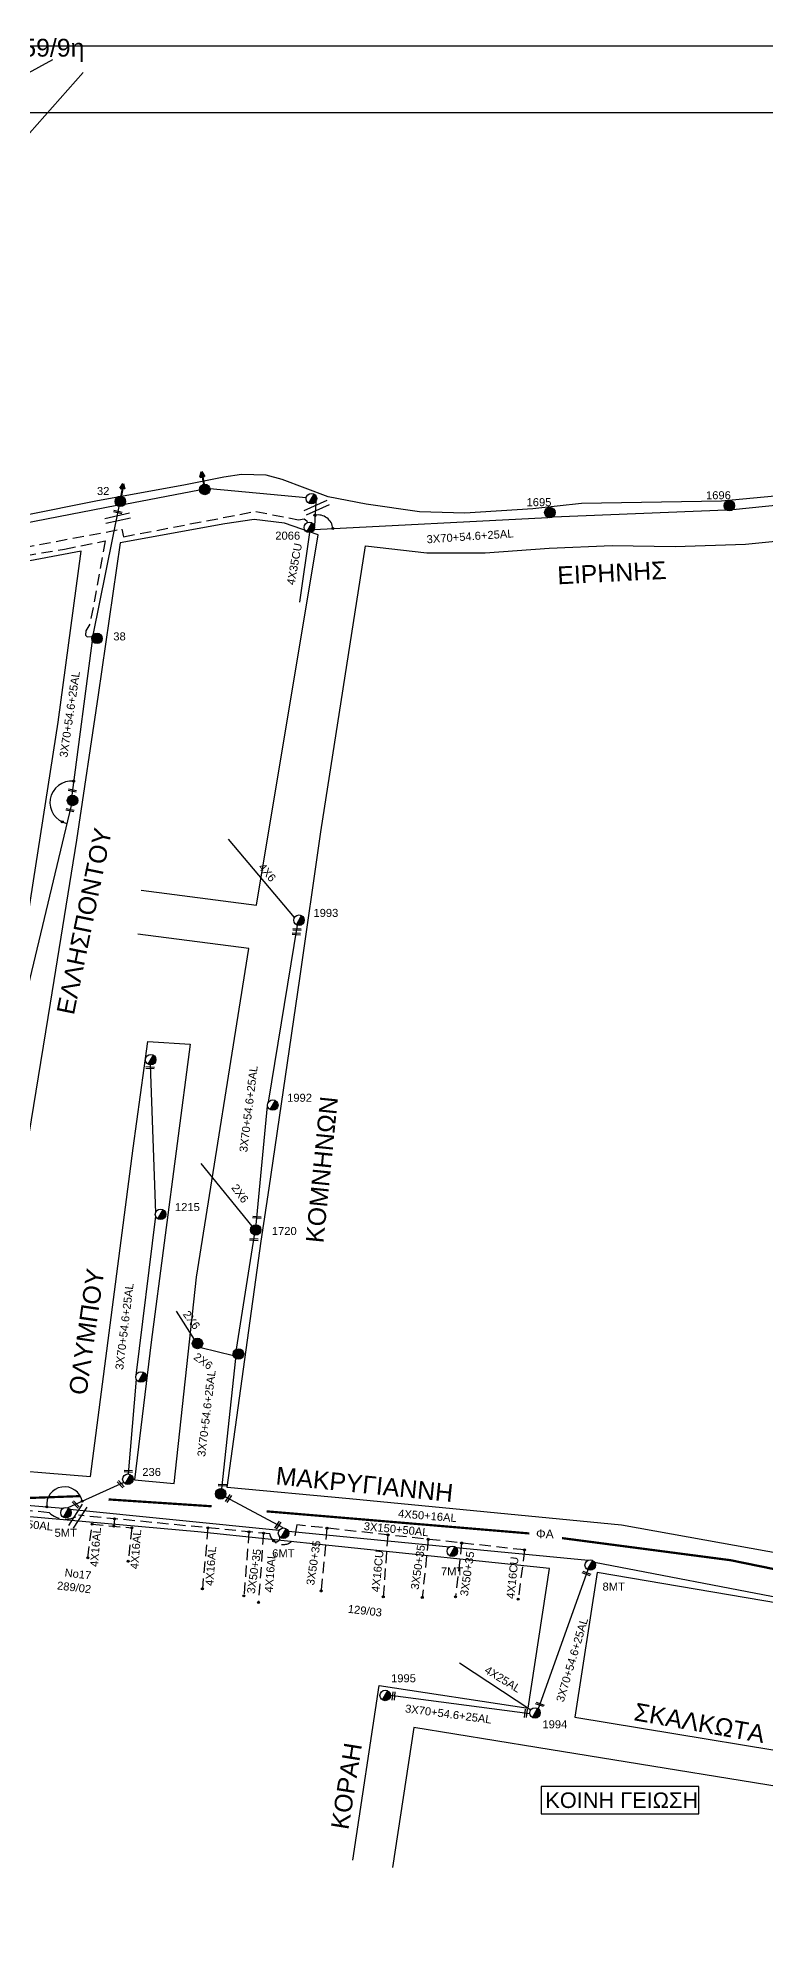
# Model space of a CAD drawing. Header units: millimetres. Extents: x 1113 to 5794, y 757 to 3537.
# Drawn here: x 2771.4 to 2935, y 1359.5 to 1785.5 of the extents above; entities that cross this region are included whole.
import ezdxf

# ---------------------------------------------------------------- set-up
doc = ezdxf.new("R2010")
doc.units = ezdxf.units.MM
doc.linetypes.add('DASHED', pattern=[19.05, 12.7, -6.35])
for name, color, linetype in [('Άγνωστα', 7, 'Continuous'), ('Γέφυρες Εναέριου Δικτύου', 7, 'Continuous'), ('Γυμνά εναέρια ΧΤ (3Φ)   3x50+35CU', 7, 'Continuous'), ('Γυμνά εναέρια ΧΤ (3Φ)   4x35CU', 7, 'Continuous'), ('Γυμνά εναέρια ΧΤ και ΦΟΠ (3Φ)   4x50+16AL', 7, 'Continuous'), ('Εναέρια παροχή ΧΤ 4x25', 7, 'SYN_LINE'), ('Επίτονοι', 7, 'Continuous'), ('Επιγραφές - Σχήματα', 7, 'Continuous'), ('Καλώδια ΧΤ   3x150+50AL', 7, 'DASHED'), ('Μηχανική τομή', 7, 'Continuous'), ('Στύλος Ξύλινος', 7, 'Continuous'), ('Στύλος Ξύλινος @ 1', 7, 'Continuous'), ('Στύλος ΦΜ', 7, 'Continuous'), ('Στύλος ΦΜ @ 1', 7, 'Continuous'), ('Συνδέσεις', 7, 'Continuous'), ('Συνεστραμμένα ΧΤ   3x70+54.6+25 AL', 7, 'SYN_LINE'), ('Τομή', 7, 'Continuous'), ('Υπόβαθρο ΔΕΗ', 7, 'Continuous'), ('Υπόγεια καλώδια Παροχών ΧΤ   4x16AL', 7, 'DASHED'), ('Υπόγεια καλώδια Παροχών ΧΤ   4x16CU', 7, 'DASHED')]:
    doc.layers.add(name, color=color, linetype=linetype)
doc.styles.get("Standard").update_dxf_attribs({"font": 'arial.ttf'})
doc.linetypes.add('SYN_LINE', pattern='A,0.5,-0.0001,["/\\/\\/\\/",Standard,S=0.1,R=0,X=0,Y=-0.05],-0.25', length=0.7501)
doc.dimstyles.new('ISO-25', dxfattribs={"dimtxt": 2.5, "dimasz": 1.8, "dimexe": 1.25, "dimexo": 0.625, "dimtad": 1, "dimtxsty": 'Standard', "dimcen": 1.8, "dimadec": 0, "dimazin": 0, "dimtfac": 1, "dimtmove": 0, "dimatfit": 3, "dimfxl": 1.25, "dimarcsym": 0})

# ---------------------------------------------------------------- blocks, each defined once
blk = doc.blocks.new('ΥΠΑΡΧΩΝ ΤΣΙΜΕΝΤΕΝΙΟΣ ΣΤΥΛΟΣ')
at = {"layer": 'Στύλος ΦΜ'}
blk.add_hatch(color=7, dxfattribs=at).paths.add_polyline_path([(-1.29, -2.28, 0.574793), (2.62, 0, 0.268822), (1.3, 2.27)])
at = {"layer": 'Στύλος ΦΜ', "color": 7}
blk.add_line((-1.29, -2.28), (1.3, 2.27), dxfattribs=at)
blk.add_circle((0, 0), 2.62, dxfattribs=at)
at = {"layer": 'Στύλος ΦΜ', "flags": 4}
for tag, p in [('ΑΡΙΘΜΟΣ', (-4.68, 8.05)), ('ΤΥΠΟΣ', (-4.91, 3.03))]:
    blk.add_attdef(tag, p, '', height=4, dxfattribs=at)
blk = doc.blocks.new('ΥΠΑΡΧΩΝ ΞΥΛΙΝΟΣ ΣΤΥΛΟΣ')
at = {"layer": 'Στύλος Ξύλινος'}
h = blk.add_hatch(color=7, dxfattribs=at)
h.paths.add_polyline_path([(-2.62, 0, 0.270008), (-1.29, -2.28), (1.3, 2.27, 0.576266)])
h.paths.add_polyline_path([(-1.29, -2.28, 0.574793), (2.62, 0, 0.268822), (1.3, 2.27)])
at = {"layer": 'Στύλος Ξύλινος', "color": 7}
blk.add_line((-1.29, -2.28), (1.3, 2.27), dxfattribs=at)
blk.add_circle((0, 0), 2.62, dxfattribs=at)
at = {"layer": 'Στύλος Ξύλινος', "flags": 4}
for tag, p in [('ΑΡΙΘΜΟΣ', (-4.91, 8.6)), ('ΤΥΠΟΣ', (-4.85, 3.39))]:
    blk.add_attdef(tag, p, '', height=4, dxfattribs=at)
blk = doc.blocks.new('ΕΠΙΤΟΝΟΣ')
at = {"layer": 'Επίτονοι', "lineweight": 40, "ltscale": 40}
blk.add_hatch(color=256, dxfattribs=at).paths.add_polyline_path([(-1.13, 6.47), (0, 9.1), (1.13, 6.47)])
for p, q in [((-1.13, 6.47), (0, 9.1)), ((1.13, 6.47), (-1.13, 6.47)), ((-1.13, 6.47), (0, 6.47)), ((0, 9.1), (1.13, 6.47)), ((0, 6.47), (0, 0))]:
    blk.add_line(p, q, dxfattribs=at)
blk = doc.blocks.new('ΤΟΜΗ')
at = {"layer": 'Τομή', "ltscale": 40}
for p, q in [((-5.68, 0), (5.68, 0)), ((5.68, -2.33), (-5.68, -2.33))]:
    blk.add_line(p, q, dxfattribs=at)
blk = doc.blocks.new('ΜΗΧΑΝΙΚΗ ΤΟΜΗ')
at = {"layer": 'Μηχανική τομή', "ltscale": 40}
for p, q in [((-1.89, 0.78), (1.89, 0.78)), ((1.89, 0), (-1.89, 0))]:
    blk.add_line(p, q, dxfattribs=at)
blk = doc.blocks.new('_ΣΥΝΔΕΣΗ')
at = {"layer": 'Συνδέσεις', "linetype": 'SYN_LINE', "ltscale": 40}
blk.add_hatch(color=256, dxfattribs=at).paths.add_polyline_path([(0.5, -0.01, 1), (-0.5, -0.01, 1)])
at = {"layer": 'Συνδέσεις'}
blk.add_circle((0, -0.01), 0.5, dxfattribs=at)

msp = doc.modelspace()

# ---------------------------------------------------------------- linework, layer by layer
at = {"layer": 'Άγνωστα', "color": 30, "linetype": 'SYN_LINE', "lineweight": -3, "ltscale": 20}
for points in [[(2829.1, 1587.67), (2814.29, 1605.31)], [(2808.04, 1532.33), (2819.53, 1518.24)]]:
    msp.add_lwpolyline(points, dxfattribs=at)
at = {"layer": 'Άγνωστα', "color": 30, "linetype": 'SYN_LINE', "lineweight": -3, "ltscale": 10}
for points in [[(2802.49, 1499.18), (2806.52, 1492.79)], [(2808.03, 1490.98), (2808.03, 1490.98), (2815.37, 1489.16)]]:
    msp.add_lwpolyline(points, dxfattribs=at)
at = {"layer": 'Άγνωστα', "lineweight": -3}
msp.add_lwpolyline([(2812.82, 1459.2), (2813.08, 1459.09)], dxfattribs=at)
at = {"layer": 'Γέφυρες Εναέριου Δικτύου', "lineweight": -3}
for centre, radius, start, end in [((2834.4, 1674.86), 3.35, 5.3072, 101.8346), ((2778.9, 1613.55), 4.82, 83.8708, 257.7263), ((2777.38, 1455.62), 4.04, 11.3428, 186.8693)]:
    msp.add_arc(centre, radius, start, end, dxfattribs=at)
at = {"layer": 'Γυμνά εναέρια ΧΤ (3Φ)   3x50+35CU', "color": 30, "linetype": 'DASHED', "lineweight": -3, "ltscale": 0.2}
for points in [[(2818.86, 1449.52), (2817.72, 1435.15)], [(2836.41, 1450.36), (2835.08, 1436.24)], [(2859.18, 1447.85), (2857.85, 1434.79)], [(2866.7, 1447.02), (2865.29, 1434.93)]]:
    msp.add_lwpolyline(points, dxfattribs=at)
at = {"layer": 'Γυμνά εναέρια ΧΤ (3Φ)   4x35CU', "color": 1, "linetype": 'SYN_LINE', "lineweight": -3, "ltscale": 20}
msp.add_lwpolyline([(2832.44, 1674.24), (2830.19, 1658.58)], dxfattribs=at)
at = {"layer": 'Γυμνά εναέρια ΧΤ και ΦΟΠ (3Φ)   4x50+16AL', "color": 27, "lineweight": -3}
for points in [[(2750.61, 1457.02), (2777.04, 1454.83)], [(2778.56, 1454.62), (2825.67, 1449.9)], [(2827.73, 1449.68), (2863.99, 1446.16)], [(2865.45, 1445.98), (2895.14, 1443.14)]]:
    msp.add_lwpolyline(points, dxfattribs=at)
at = {"layer": 'Γυμνά εναέρια ΧΤ και ΦΟΠ (3Φ)   4x50+16AL', "color": 30, "lineweight": -3}
msp.add_lwpolyline([(2896.58, 1442.74), (2940.34, 1434.3)], dxfattribs=at)
at = {"layer": 'Εναέρια παροχή ΧΤ 4x25', "color": 7, "lineweight": -3, "ltscale": 20}
msp.add_lwpolyline([(2866.24, 1420.08), (2882.24, 1409.48)], dxfattribs=at)
at = {"layer": 'Επιγραφές - Σχήματα', "lineweight": -3}
for points in [[(1112.77, 1783.73), (3154.51, 1783.73), (3154.51, 757.28), (1112.77, 757.28)], [(1127.77, 1768.73), (3139.51, 1768.73), (3139.51, 772.28), (1127.77, 772.28)]]:
    msp.add_lwpolyline(points, close=True, dxfattribs=at)
at = {"layer": 'Επιγραφές - Σχήματα', "color": 190, "lineweight": -3}
msp.add_lwpolyline([(2884.57, 1386.1), (2920.09, 1386.1), (2920.09, 1392.28), (2884.57, 1392.28)], close=True, dxfattribs=at)
at = {"layer": 'Καλώδια ΧΤ   3x150+50AL', "color": 1, "lineweight": -3, "ltscale": 0.2}
msp.add_lwpolyline([(2723.6, 1638.06), (2721.08, 1638.37), (2721.97, 1645.66), (2723.9, 1645.64), (2727.43, 1663.18), (2764.26, 1670.18), (2790.29, 1675.04), (2790.62, 1673.32), (2820.38, 1679.01), (2829.98, 1677.12), (2831.29, 1677.32), (2831.89, 1676.89), (2831.94, 1676.49)], dxfattribs=at)
at = {"layer": 'Καλώδια ΧΤ   3x150+50AL', "color": 85, "lineweight": -3, "ltscale": 0.2}
msp.add_lwpolyline([(2723.8, 1640.12), (2722.29, 1640.25), (2722.88, 1644.45), (2724.64, 1644.55), (2725.19, 1645.63), (2728.5, 1661.79), (2753.38, 1666.43), (2777.33, 1670.55), (2786.52, 1672.4), (2783.08, 1653.63), (2782.15, 1652.17), (2782.06, 1651.16), (2782.48, 1650.83), (2783.6, 1650.91)], dxfattribs=at)
at = {"layer": 'Καλώδια ΧΤ   3x150+50AL', "color": 30, "lineweight": -3, "ltscale": 0.2}
for points in [[(2880.84, 1445.46), (2829.6, 1451.11), (2829.13, 1448.18, -0.690623), (2823.52, 1449.07), (2780.52, 1453.26, -0.338214), (2773.96, 1453.83), (2753.08, 1455.84)], [(2825.81, 1448.4, -0.748356), (2824.35, 1447.54, 1.893984)]]:
    msp.add_lwpolyline(points, format="xyb", dxfattribs=at)
at = {"layer": 'Συνεστραμμένα ΧΤ   3x70+54.6+25 AL', "color": 5, "lineweight": -3, "ltscale": 20}
for points in [[(2790.92, 1680.64), (2807.75, 1683.84)], [(2810.08, 1684.18), (2831.76, 1682.12)], [(2760.09, 1674.76), (2789.12, 1680.4)]]:
    msp.add_lwpolyline(points, dxfattribs=at)
at = {"layer": 'Συνεστραμμένα ΧΤ   3x70+54.6+25 AL', "color": 1, "lineweight": -3, "ltscale": 20}
for points in [[(2927.74, 1679.45), (2948.98, 1681.62), (2971.68, 1686.03)], [(2833.88, 1681.21), (2833.58, 1675.71)], [(2887.28, 1677.82), (2926.17, 1679.4)], [(2833.52, 1674.95), (2886.1, 1677.66)]]:
    msp.add_lwpolyline(points, dxfattribs=at)
at = {"layer": 'Συνεστραμμένα ΧΤ   3x70+54.6+25 AL', "color": 85, "lineweight": -3, "ltscale": 20}
for points in [[(2789.61, 1680.12), (2783.76, 1651.18)], [(2783.6, 1649.98), (2779, 1615.17)], [(2778.84, 1612.88), (2768.72, 1570.54)]]:
    msp.add_lwpolyline(points, dxfattribs=at)
at = {"layer": 'Συνεστραμμένα ΧΤ   3x70+54.6+25 AL', "color": 30, "lineweight": -3, "ltscale": 20}
for points in [[(2823.23, 1546.16), (2829.8, 1585.95)], [(2820.47, 1518.6), (2823.04, 1545.33)], [(2816.02, 1490.61), (2820.12, 1516.28)], [(2812.76, 1459.22), (2815.94, 1488.48)], [(2895.1, 1441), (2883.93, 1409.74)], [(2882.05, 1408.61), (2850.69, 1412.69)]]:
    msp.add_lwpolyline(points, dxfattribs=at)
at = {"layer": 'Συνεστραμμένα ΧΤ   3x70+54.6+25 AL', "color": 27, "lineweight": -3, "ltscale": 20}
for points in [[(2796.61, 1554.54), (2797.84, 1521.24)], [(2797.86, 1520.53), (2793.44, 1484.67)], [(2793.5, 1483.87), (2791.65, 1462.54)], [(2790.7, 1460.62), (2778.08, 1454.95)]]:
    msp.add_lwpolyline(points, dxfattribs=at)
at = {"layer": 'Συνεστραμμένα ΧΤ   3x70+54.6+25 AL', "color": 30, "lineweight": -3, "ltscale": 10}
msp.add_lwpolyline([(2826.54, 1450.4), (2813.49, 1457.44)], dxfattribs=at)
at = {"layer": 'Υπόβαθρο ΔΕΗ', "lineweight": -3}
for points in [[(2767.78, 1762.11), (2781.54, 1777.69)], [(2941.94, 1682.89), (2925.12, 1681.35), (2893.65, 1680.77), (2882.73, 1679.6), (2867.45, 1678.58), (2857.21, 1678.91), (2845.22, 1680.67), (2836.68, 1682.31), (2826.3, 1686.2), (2822.73, 1687.15), (2817.2, 1687.29), (2813.24, 1686.69), (2804.58, 1685.01), (2784.44, 1681.31), (2721.31, 1668.64)], [(2998.79, 1501.21), (2988.19, 1460.49), (2981.08, 1437.39), (2950.59, 1442.39), (2902.67, 1451.05), (2841.5, 1456.97), (2813.99, 1459.5), (2821.6, 1514.93), (2823.43, 1526.84), (2830.28, 1573.98), (2835.02, 1606.98), (2845.07, 1671.3), (2858.84, 1669.71), (2872.01, 1669.7), (2886.37, 1670.72), (2900.57, 1671.37), (2914.77, 1671.1), (2930.58, 1671.64), (2944.86, 1673.05), (2965.11, 1676.4), (2991.14, 1682.67), (3003.73, 1687.46)], [(2794.62, 1593.84), (2820.58, 1590.44), (2834.42, 1673.74), (2826.83, 1676.37), (2820.03, 1677.16), (2813.42, 1676.25), (2789.85, 1671.93), (2784.92, 1637.78), (2780.05, 1605.07), (2774.1, 1568.39), (2766.09, 1519.14), (2757.53, 1464.07), (2783.21, 1461.95), (2792.8, 1535.79), (2796.08, 1559.82), (2805.66, 1559.18), (2796.82, 1492.17), (2793.12, 1461.25), (2802.06, 1460.41), (2807.06, 1506.78), (2818.86, 1580.68), (2793.83, 1583.95)], [(2769.22, 1588.23), (2775.92, 1631.61), (2781.08, 1670.08), (2759.13, 1665.96)], [(2892.18, 1407.89), (2959.43, 1396.75), (2975.22, 1427.13), (2897.22, 1440.4), (2892.18, 1407.89)]]:
    msp.add_lwpolyline(points, dxfattribs=at)
msp.add_lwpolyline([(2842.2, 1375.68), (2848.17, 1415.01), (2881.64, 1409.91), (2886.46, 1441.29), (2807.36, 1449.54), (2756.08, 1454.13), (2713.29, 1457.77), (2659.95, 1462.15, 0.486899), (2658.92, 1461.04), (2659.61, 1448.71), (2659.05, 1426.56), (2657.83, 1390.49), (2656.99, 1357.04), (2656.76, 1347.26), (2707.16, 1343.79), (2778.75, 1337.27), (2810.78, 1334.82), (2880.24, 1328.06), (2946.67, 1320.87), (2953.07, 1380.76), (2955.7, 1389.33), (2883.58, 1401), (2855.92, 1405.53), (2851.13, 1374.06)], format="xyb", dxfattribs=at)
at = {"layer": 'Υπόβαθρο ΔΕΗ', "color": 85, "lineweight": -3, "const_width": 0.5}
for points in [[(2751.62, 1458.11), (2764.44, 1456.97), (2780.87, 1457.56)], [(2787.27, 1456.82), (2810.44, 1455.28)], [(2822.81, 1454.14), (2881.93, 1449.17)], [(2889.28, 1448.12), (2927.19, 1443.15), (2964.08, 1435.61)]]:
    msp.add_lwpolyline(points, dxfattribs=at)
at = {"layer": 'Υπόγεια καλώδια Παροχών ΧΤ   4x16AL', "color": 30, "lineweight": -3, "ltscale": 0.2}
for points in [[(2782.63, 1443.69), (2783.56, 1451.26), (2792.48, 1450.42), (2791.7, 1442.91)], [(2788.59, 1452.47), (2788.46, 1450.8)], [(2809.63, 1450.42), (2808.37, 1436.7)], [(2822.12, 1449.21), (2820.99, 1433.67)]]:
    msp.add_lwpolyline(points, dxfattribs=at)
at = {"layer": 'Υπόγεια καλώδια Παροχών ΧΤ   4x16CU', "color": 30, "lineweight": -3, "ltscale": 0.2}
for points in [[(2850.08, 1448.85), (2849.08, 1434.94)], [(2880.84, 1445.46), (2879.44, 1434.42)]]:
    msp.add_lwpolyline(points, dxfattribs=at)

# ---------------------------------------------------------------- block references
at = {"layer": 'Επίτονοι', "lineweight": -3}
for p, xscale, yscale, zscale, rotation in [((2808.92, 1683.94), 0.4499999999998554, 0.4499999999998554, 0.4499999999998554, 10.89433725268847), ((2789.92, 1681.26), 0.4499999999998153, 0.4499999999998153, 0.4499999999998153, 350.8578631066433)]:
    msp.add_blockref('ΕΠΙΤΟΝΟΣ', p, dxfattribs=dict(at, xscale=xscale, yscale=yscale, zscale=zscale, rotation=rotation))
at = {"layer": 'Μηχανική τομή', "lineweight": -3}
for p, xscale, yscale, zscale, rotation in [((2789.4, 1679.08), 0.5000000000000301, 0.5000000000000301, 0.5000000000000301, 167.1432340203757), ((2779.16, 1616.43), 0.5000000000000301, 0.5000000000000301, 0.5000000000000301, 167.1432340203757), ((2778.64, 1612.02), 0.5000000000000301, 0.5000000000000301, 0.5000000000000301, 167.1432340203757), ((2829.68, 1585.18), 0.5000000000001577, 0.5000000000001577, 0.5000000000001577, 176.3710566669372), ((2829.54, 1584.19), 0.5000000000001577, 0.5000000000001577, 0.5000000000001577, 176.3710566669372), ((2796.63, 1554.09), 0.5000000000001577, 0.5000000000001577, 0.5000000000001577, 176.3710566669372), ((2820.65, 1520.44), 0.5000000000001577, 0.5000000000001577, 0.5000000000001577, 176.3710566669372), ((2819.98, 1515.45), 0.5000000000001577, 0.5000000000001577, 0.5000000000001577, 176.3710566669372), ((2791.72, 1463.35), 0.5000000000001577, 0.5000000000001577, 0.5000000000001577, 176.3710566669372), ((2790.16, 1460.38), 0.5000000000000525, 0.5000000000000525, 0.5000000000000525, 133.0218000150574), ((2812.86, 1460.22), 0.5000000000001577, 0.5000000000001577, 0.5000000000001577, 176.3710566669372), ((2814.09, 1457.12), 0.5000000000001784, 0.5000000000001784, 0.5000000000001784, 236.4460071607916), ((2780.05, 1455.83), 0.5000000000000525, 0.5000000000000525, 0.5000000000000525, 133.0218000150574), ((2825.2, 1451.13), 0.5000000000001784, 0.5000000000001784, 0.5000000000001784, 236.4460071607916), ((2894.86, 1440.33), 0.5000000000000078, 0.5000000000000078, 0.5000000000000078, 159.5780835524827), ((2851.6, 1412.58), 0.5000000000002269, 0.5000000000002269, 0.5000000000002269, 83.53271340619612), ((2884.35, 1410.91), 0.5000000000000078, 0.5000000000000078, 0.5000000000000078, 159.5780835524827), ((2881.35, 1408.7), 0.5000000000002269, 0.5000000000002269, 0.5000000000002269, 83.53271340619612)]:
    msp.add_blockref('ΜΗΧΑΝΙΚΗ ΤΟΜΗ', p, dxfattribs=dict(at, xscale=xscale, yscale=yscale, zscale=zscale, rotation=rotation))
at = {"layer": 'Στύλος Ξύλινος @ 1', "lineweight": -3, "ltscale": 40}
ref = msp.add_blockref('ΥΠΑΡΧΩΝ ΞΥΛΙΝΟΣ ΣΤΥΛΟΣ', (2789.92, 1681.26), dxfattribs=dict(at, xscale=0.4499999999998181, yscale=0.4499999999998181, zscale=0.4499999999998181))
ref.add_attrib('ΤΥΠΟΣ', '32', (2784.66, 1682.7), dxfattribs={"layer": 'Στύλος Ξύλινος', "height": 1.8, "flags": 4})
at = {"layer": 'Στύλος Ξύλινος @ 1', "lineweight": -3, "ltscale": 40, "xscale": 0.4499999999998181, "yscale": 0.4499999999998181, "zscale": 0.4499999999998181}
for p in [(2808.92, 1683.94), (2779.17, 1614.01), (2807.28, 1491.89), (2816.49, 1489.53), (2812.49, 1458.07)]:
    msp.add_blockref('ΥΠΑΡΧΩΝ ΞΥΛΙΝΟΣ ΣΤΥΛΟΣ', p, dxfattribs=at)
at = {"layer": 'Στύλος Ξύλινος @ 1', "lineweight": -3, "ltscale": 40}
ref = msp.add_blockref('ΥΠΑΡΧΩΝ ΞΥΛΙΝΟΣ ΣΤΥΛΟΣ', (2926.93, 1680.31), dxfattribs=dict(at, xscale=0.4499999999998181, yscale=0.4499999999998181, zscale=0.4499999999998181))
ref.add_attrib('ΤΥΠΟΣ', '1696', (2921.67, 1681.75), dxfattribs={"layer": 'Στύλος Ξύλινος', "height": 1.8, "flags": 4})
ref = msp.add_blockref('ΥΠΑΡΧΩΝ ΞΥΛΙΝΟΣ ΣΤΥΛΟΣ', (2886.55, 1678.75), dxfattribs=dict(at, xscale=0.4499999999998181, yscale=0.4499999999998181, zscale=0.4499999999998181))
ref.add_attrib('ΤΥΠΟΣ', '1695', (2881.3, 1680.19), dxfattribs={"layer": 'Στύλος Ξύλινος', "height": 1.8, "flags": 4})
ref = msp.add_blockref('ΥΠΑΡΧΩΝ ΞΥΛΙΝΟΣ ΣΤΥΛΟΣ', (2784.68, 1650.45), dxfattribs=dict(at, xscale=0.4499999999998181, yscale=0.4499999999998181, zscale=0.4499999999998181))
ref.add_attrib('ΤΥΠΟΣ', '38', (2788.34, 1650), dxfattribs={"layer": 'Στύλος Ξύλινος', "height": 1.8, "flags": 4})
ref = msp.add_blockref('ΥΠΑΡΧΩΝ ΞΥΛΙΝΟΣ ΣΤΥΛΟΣ', (2820.38, 1517.42), dxfattribs=dict(at, xscale=0.4499999999998181, yscale=0.4499999999998181, zscale=0.4499999999998181))
ref.add_attrib('ΤΥΠΟΣ', '1720', (2824, 1516.28), dxfattribs={"layer": 'Στύλος Ξύλινος', "height": 1.8, "flags": 4})
at = {"layer": 'Στύλος ΦΜ @ 1', "lineweight": -3, "ltscale": 40, "xscale": 0.4499999999998181, "yscale": 0.4499999999998181, "zscale": 0.4499999999998181}
for p in [(2832.92, 1681.88), (2796.76, 1555.71), (2794.57, 1484.35)]:
    msp.add_blockref('ΥΠΑΡΧΩΝ ΤΣΙΜΕΝΤΕΝΙΟΣ ΣΤΥΛΟΣ', p, dxfattribs=at)
at = {"layer": 'Στύλος ΦΜ @ 1', "lineweight": -3, "ltscale": 40}
ref = msp.add_blockref('ΥΠΑΡΧΩΝ ΤΣΙΜΕΝΤΕΝΙΟΣ ΣΤΥΛΟΣ', (2832.44, 1675.42), dxfattribs=dict(at, xscale=0.4499999999998181, yscale=0.4499999999998181, zscale=0.4499999999998181))
ref.add_attrib('ΤΥΠΟΣ', '2066', (2824.78, 1672.66), dxfattribs={"layer": 'Στύλος ΦΜ', "height": 1.8, "flags": 4})
ref = msp.add_blockref('ΥΠΑΡΧΩΝ ΤΣΙΜΕΝΤΕΝΙΟΣ ΣΤΥΛΟΣ', (2830.12, 1587.08), dxfattribs=dict(at, xscale=0.4499999999998181, yscale=0.4499999999998181, zscale=0.4499999999998181))
ref.add_attrib('ΤΥΠΟΣ', '1993', (2833.36, 1587.82), dxfattribs={"layer": 'Στύλος ΦΜ', "height": 1.8, "flags": 4})
ref = msp.add_blockref('ΥΠΑΡΧΩΝ ΤΣΙΜΕΝΤΕΝΙΟΣ ΣΤΥΛΟΣ', (2824.21, 1545.51), dxfattribs=dict(at, xscale=0.4499999999998181, yscale=0.4499999999998181, zscale=0.4499999999998181))
ref.add_attrib('ΤΥΠΟΣ', '1992', (2827.44, 1546.25), dxfattribs={"layer": 'Στύλος ΦΜ', "height": 1.8, "flags": 4})
ref = msp.add_blockref('ΥΠΑΡΧΩΝ ΤΣΙΜΕΝΤΕΝΙΟΣ ΣΤΥΛΟΣ', (2798.97, 1520.93), dxfattribs=dict(at, xscale=0.4499999999998181, yscale=0.4499999999998181, zscale=0.4499999999998181))
ref.add_attrib('ΤΥΠΟΣ', '1215', (2802.21, 1521.67), dxfattribs={"layer": 'Στύλος ΦΜ', "height": 1.8, "flags": 4})
ref = msp.add_blockref('ΥΠΑΡΧΩΝ ΤΣΙΜΕΝΤΕΝΙΟΣ ΣΤΥΛΟΣ', (2791.62, 1461.36), dxfattribs=dict(at, xscale=0.4499999999998181, yscale=0.4499999999998181, zscale=0.4499999999998181))
ref.add_attrib('ΤΥΠΟΣ', '236', (2794.86, 1462.1), dxfattribs={"layer": 'Στύλος ΦΜ', "height": 1.8, "flags": 4})
ref = msp.add_blockref('ΥΠΑΡΧΩΝ ΤΣΙΜΕΝΤΕΝΙΟΣ ΣΤΥΛΟΣ', (2777.68, 1453.84), dxfattribs=dict(at, xscale=0.4499999999998181, yscale=0.4499999999998181, zscale=0.4499999999998181))
ref.add_attrib('ΤΥΠΟΣ', '5MT', (2775.12, 1448.42), dxfattribs={"layer": 'Στύλος ΦΜ', "height": 1.8, "flags": 4})
ref = msp.add_blockref('ΥΠΑΡΧΩΝ ΤΣΙΜΕΝΤΕΝΙΟΣ ΣΤΥΛΟΣ', (2826.64, 1449.23), dxfattribs=dict(at, xscale=0.4499999999998181, yscale=0.4499999999998181, zscale=0.4499999999998181))
ref.add_attrib('ΤΥΠΟΣ', '6MT', (2824.08, 1443.81), dxfattribs={"layer": 'Στύλος ΦΜ', "height": 1.8, "flags": 4})
ref = msp.add_blockref('ΥΠΑΡΧΩΝ ΤΣΙΜΕΝΤΕΝΙΟΣ ΣΤΥΛΟΣ', (2864.6, 1445.16), dxfattribs=dict(at, xscale=0.4499999999998181, yscale=0.4499999999998181, zscale=0.4499999999998181))
ref.add_attrib('ΤΥΠΟΣ', '7MT', (2862.04, 1439.74), dxfattribs={"layer": 'Στύλος ΦΜ', "height": 1.8, "flags": 4})
ref = msp.add_blockref('ΥΠΑΡΧΩΝ ΤΣΙΜΕΝΤΕΝΙΟΣ ΣΤΥΛΟΣ', (2895.62, 1442.06), dxfattribs=dict(at, xscale=0.4499999999998181, yscale=0.4499999999998181, zscale=0.4499999999998181))
ref.add_attrib('ΤΥΠΟΣ', '8MT', (2898.39, 1436.32), dxfattribs={"layer": 'Στύλος ΦΜ', "height": 1.8, "flags": 4})
ref = msp.add_blockref('ΥΠΑΡΧΩΝ ΤΣΙΜΕΝΤΕΝΙΟΣ ΣΤΥΛΟΣ', (2849.51, 1412.74), dxfattribs=dict(at, xscale=0.4499999999998181, yscale=0.4499999999998181, zscale=0.4499999999998181))
ref.add_attrib('ΤΥΠΟΣ', '1995', (2850.82, 1415.7), dxfattribs={"layer": 'Στύλος ΦΜ', "height": 1.8, "flags": 4})
ref = msp.add_blockref('ΥΠΑΡΧΩΝ ΤΣΙΜΕΝΤΕΝΙΟΣ ΣΤΥΛΟΣ', (2883.21, 1408.81), dxfattribs=dict(at, xscale=0.4499999999998181, yscale=0.4499999999998181, zscale=0.4499999999998181))
ref.add_attrib('ΤΥΠΟΣ', '1994', (2884.87, 1405.35), dxfattribs={"layer": 'Στύλος ΦΜ', "height": 1.8, "flags": 4})
at = {"layer": 'Συνδέσεις', "lineweight": -3, "xscale": 0.4499999999998181, "yscale": 0.4499999999998181, "zscale": 0.4499999999998181}
for p in [(2833.71, 1678.14), (2837.73, 1675.17), (2779.42, 1618.35), (2776.87, 1609.19), (2773.38, 1455.14), (2781.34, 1456.42), (2788.59, 1452.47), (2783.56, 1451.26), (2788.46, 1450.8), (2792.48, 1450.42), (2809.63, 1450.42), (2818.86, 1449.52), (2822.12, 1449.21), (2836.41, 1450.36), (2850.08, 1448.85), (2824.35, 1447.54), (2859.18, 1447.85), (2866.7, 1447.02), (2880.84, 1445.46), (2782.63, 1443.69), (2791.7, 1442.91), (2808.37, 1436.7), (2835.08, 1436.24), (2817.72, 1435.15), (2820.99, 1433.67), (2849.08, 1434.94), (2857.85, 1434.79), (2865.29, 1434.93), (2879.44, 1434.42)]:
    msp.add_blockref('_ΣΥΝΔΕΣΗ', p, dxfattribs=at)
at = {"layer": 'Τομή', "lineweight": -3}
for p, xscale, yscale, zscale, rotation in [((2789.19, 1678.04), 0.5000000000001033, 0.5000000000001033, 0.5000000000001033, 12.47595313554251), ((2833.84, 1680.4), 0.4999999999999075, 0.4999999999999075, 0.4999999999999075, 24.45902365037976), ((2779.86, 1453.34), 0.5000000000002052, 0.5000000000002052, 0.5000000000002052, 57.16926404327591)]:
    msp.add_blockref('ΤΟΜΗ', p, dxfattribs=dict(at, xscale=xscale, yscale=yscale, zscale=zscale, rotation=rotation))

# ---------------------------------------------------------------- texts
at = {"layer": 'Γυμνά εναέρια ΧΤ (3Φ)   3x50+35CU', "color": 7, "lineweight": -3, "char_height": 1.8, "width": 168.3718, "attachment_point": 1, "rotation": 81.5097}
for insert in [(2818.36, 1435.79), (2831.73, 1437.68), (2855.22, 1436.7), (2866.31, 1435.23)]:
    msp.add_mtext('3X50+35', dxfattribs=dict(at, insert=insert))
at = {"layer": 'Γυμνά εναέρια ΧΤ (3Φ)   4x35CU', "color": 7, "lineweight": -3, "insert": (2827.32, 1662.67), "char_height": 1.8, "width": 168.3718, "attachment_point": 1, "rotation": 79.54}
msp.add_mtext('4X35CU', dxfattribs=at)
at = {"layer": 'Γυμνά εναέρια ΧΤ και ΦΟΠ (3Φ)   4x50+16AL', "color": 7, "lineweight": -3, "insert": (2852.5, 1454.58), "char_height": 1.8, "width": 168.3718, "attachment_point": 1, "rotation": 355.3609}
msp.add_mtext('4X50+16AL', dxfattribs=at)
at = {"layer": 'Εναέρια παροχή ΧΤ 4x25', "color": 7, "lineweight": -3, "insert": (2872.61, 1419.5), "char_height": 1.8, "width": 168.3718, "attachment_point": 1, "rotation": 328.444}
msp.add_mtext('4X25AL', dxfattribs=at)
at = {"layer": 'Επιγραφές - Σχήματα', "color": 7, "lineweight": -3, "insert": (2757.82, 1785.29), "char_height": 4, "width": 168.3718, "attachment_point": 1}
msp.add_mtext('ΦΑ-59/9η', dxfattribs=at)
at = {"layer": 'Επιγραφές - Σχήματα', "color": 7, "lineweight": -3, "width": 168.3718, "attachment_point": 1}
for s, insert, char_height, rotation in [('ΕΙΡΗΝΗΣ', (2888.13, 1666.6), 4, 2.8842), ('ΕΛΛΗΣΠΟΝΤΟΥ', (2775.53, 1566.41), 4, 78.3468), ('4X6', (2822.21, 1600.11), 1.8, 310.1612), ('ΚΟΜΝΗΝΩΝ', (2831.61, 1514.75), 4, 84.2667), ('2X6', (2816.24, 1527.96), 1.8, 306.3588), ('ΟΛΥΜΠΟΥ', (2778.31, 1480.68), 4, 81.7882), ('2X6', (2805.35, 1499.5), 1.8, 306.3588), ('2X6', (2807.28, 1489.96), 1.8, 324.2105), ('ΜΑΚΡΥΓΙΑΝΝΗ', (2825.15, 1464.19), 4, 354.2865), ('No17', (2777.52, 1441.29), 1.8, 353.2966), ('289/02', (2775.81, 1438.39), 1.8, 353.2966), ('129/03', (2841.23, 1433.14), 1.8, 353.2966), ('ΣΚΑΛΚΩΤΑ', (2905.95, 1411.13), 4, 349.9609), ('ΚΟΡΑΗ', (2837.25, 1383.02), 4, 80.8703)]:
    msp.add_mtext(s, dxfattribs=dict(at, insert=insert, char_height=char_height, rotation=rotation))
at = {"layer": 'Επιγραφές - Σχήματα', "color": 190, "lineweight": -3, "insert": (2885.53, 1390.93), "char_height": 3.5, "width": 35.1311, "attachment_point": 1}
msp.add_mtext('KOINH ΓΕΙΩΣΗ', dxfattribs=at)
at = {"layer": 'Καλώδια ΧΤ   3x150+50AL', "color": 7, "lineweight": -3, "char_height": 1.8, "width": 168.3718, "attachment_point": 1, "rotation": 354.3936}
for insert in [(2760.32, 1453.01), (2844.79, 1451.74)]:
    msp.add_mtext('3X150+50AL', dxfattribs=dict(at, insert=insert))
at = {"layer": 'Συνεστραμμένα ΧΤ   3x70+54.6+25 AL', "color": 7, "lineweight": -3, "char_height": 1.8, "width": 168.3718, "attachment_point": 1}
for insert, rotation in [((2858.76, 1673.63), 3.957), ((2776.21, 1623.83), 81.6519), ((2816.67, 1535.03), 83.0405), ((2788.76, 1486.1), 83.0405), ((2807.21, 1466.55), 83.0405), ((2887.91, 1411.6), 73.5833), ((2854.13, 1410.73), 352.5053)]:
    msp.add_mtext('3X70+54.6+25AL', dxfattribs=dict(at, insert=insert, rotation=rotation))
at = {"layer": 'Υπόβαθρο ΔΕΗ', "lineweight": -3, "insert": (2883.45, 1450.09), "char_height": 1.8, "width": 4.6481, "attachment_point": 1, "rotation": 358.9368}
msp.add_mtext('{\\H1.083x;\\C85;ΦΑ}', dxfattribs=at)
at = {"layer": 'Υπόγεια καλώδια Παροχών ΧΤ   4x16AL', "color": 7, "lineweight": -3, "char_height": 1.8, "width": 168.3718, "attachment_point": 1, "rotation": 85.4561}
for insert in [(2783.08, 1441.71), (2792.14, 1441.21), (2809.01, 1437.45), (2822.38, 1435.96)]:
    msp.add_mtext('4X16AL', dxfattribs=dict(at, insert=insert))
at = {"layer": 'Υπόγεια καλώδια Παροχών ΧΤ   4x16CU', "color": 7, "lineweight": -3, "char_height": 1.8, "width": 168.3718, "attachment_point": 1, "rotation": 84.2157}
for insert in [(2846.4, 1436.08), (2876.76, 1434.57)]:
    msp.add_mtext('4X16CU', dxfattribs=dict(at, insert=insert))

# ---------------------------------------------------------------- leaders
at = {"layer": 'Επιγραφές - Σχήματα', "lineweight": -3, "ltscale": 40}
msp.add_leader([(2766.14, 1775.95), (2774.71, 1780.62)], dimstyle='ISO-25', override={"dimasz": 2, "dimtad": 0}, dxfattribs=at)

doc.saveas('drawing.dxf')
